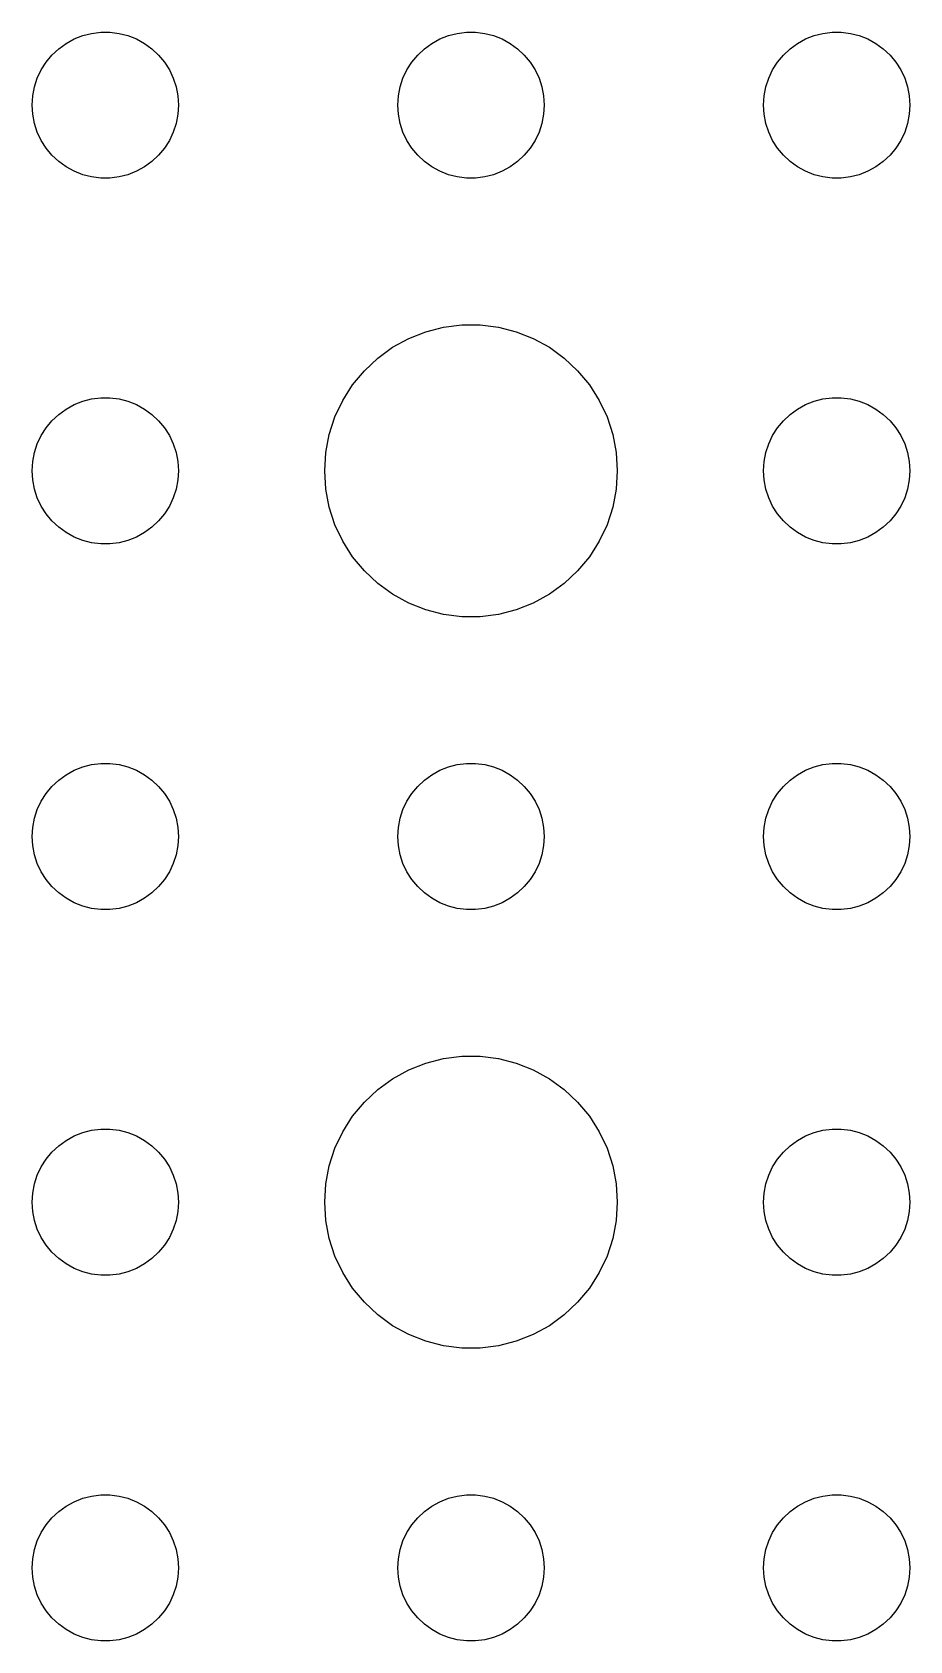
# Model space of a CAD drawing. Header units: metres. Extents: x -150 to 150, y -149 to 149.
# Drawn here: x -61.5 to -43.5, y 73.5 to 106.5 of the extents above; entities that cross this region are included whole.
import ezdxf

# ---------------------------------------------------------------- set-up
doc = ezdxf.new("R2010")
doc.units = ezdxf.units.M

msp = doc.modelspace()

# ---------------------------------------------------------------- linework, layer by layer
for p, q in [((-60.9561, 106.156), (-60.8037, 106.266)), ((-60.8037, 106.266), (-60.6387, 106.357)), ((-60.6387, 106.357), (-60.4635, 106.427)), ((-60.4635, 106.427), (-60.2811, 106.473)), ((-60.2811, 106.473), (-60.0942, 106.497)), ((-60.0942, 106.497), (-59.9058, 106.497)), ((-59.9058, 106.497), (-59.7189, 106.473)), ((-59.7189, 106.473), (-59.5365, 106.427)), ((-59.5365, 106.427), (-59.3613, 106.357)), ((-59.3613, 106.357), (-59.1963, 106.266)), ((-59.1963, 106.266), (-59.0439, 106.156)), ((-53.4561, 106.156), (-53.3037, 106.266)), ((-53.3037, 106.266), (-53.1387, 106.357)), ((-53.1387, 106.357), (-52.9635, 106.427)), ((-52.9635, 106.427), (-52.7811, 106.473)), ((-52.7811, 106.473), (-52.5942, 106.497)), ((-52.5942, 106.497), (-52.4058, 106.497)), ((-52.4058, 106.497), (-52.2189, 106.473)), ((-52.2189, 106.473), (-52.0365, 106.427)), ((-52.0365, 106.427), (-51.8613, 106.357)), ((-51.8613, 106.357), (-51.6963, 106.266)), ((-51.6963, 106.266), (-51.5439, 106.156)), ((-45.9561, 106.156), (-45.8037, 106.266)), ((-45.8037, 106.266), (-45.6387, 106.357)), ((-45.6387, 106.357), (-45.4635, 106.427)), ((-45.4635, 106.427), (-45.2811, 106.473)), ((-45.2811, 106.473), (-45.0942, 106.497)), ((-45.0942, 106.497), (-44.9058, 106.497)), ((-44.9058, 106.497), (-44.7189, 106.473)), ((-44.7189, 106.473), (-44.5365, 106.427)), ((-44.5365, 106.427), (-44.3613, 106.357)), ((-44.3613, 106.357), (-44.1963, 106.266)), ((-44.1963, 106.266), (-44.0439, 106.156)), ((-61.2135, 105.882), (-61.0934, 106.027)), ((-61.0934, 106.027), (-60.9561, 106.156)), ((-59.0439, 106.156), (-58.9065, 106.027)), ((-58.9065, 106.027), (-58.7865, 105.882)), ((-53.7135, 105.882), (-53.5934, 106.027)), ((-53.5934, 106.027), (-53.4561, 106.156)), ((-51.5439, 106.156), (-51.4065, 106.027)), ((-51.4065, 106.027), (-51.2865, 105.882)), ((-46.2135, 105.882), (-46.0934, 106.027)), ((-46.0934, 106.027), (-45.9561, 106.156)), ((-44.0439, 106.156), (-43.9065, 106.027)), ((-43.9065, 106.027), (-43.7865, 105.882)), ((-61.3947, 105.552), (-61.3145, 105.723)), ((-61.3145, 105.723), (-61.2135, 105.882)), ((-58.7865, 105.882), (-58.6855, 105.723)), ((-58.6855, 105.723), (-58.6053, 105.552)), ((-53.8947, 105.552), (-53.8145, 105.723)), ((-53.8145, 105.723), (-53.7135, 105.882)), ((-51.2865, 105.882), (-51.1855, 105.723)), ((-51.1855, 105.723), (-51.1053, 105.552)), ((-46.3947, 105.552), (-46.3145, 105.723)), ((-46.3145, 105.723), (-46.2135, 105.882)), ((-43.7865, 105.882), (-43.6855, 105.723)), ((-43.6855, 105.723), (-43.6053, 105.552)), ((-61.4882, 105.188), (-61.4529, 105.373)), ((-61.4529, 105.373), (-61.3947, 105.552)), ((-58.6053, 105.552), (-58.5471, 105.373)), ((-58.5471, 105.373), (-58.5118, 105.188)), ((-53.9882, 105.188), (-53.9529, 105.373)), ((-53.9529, 105.373), (-53.8947, 105.552)), ((-51.1053, 105.552), (-51.0471, 105.373)), ((-51.0471, 105.373), (-51.0118, 105.188)), ((-46.4882, 105.188), (-46.4529, 105.373)), ((-46.4529, 105.373), (-46.3947, 105.552)), ((-43.6053, 105.552), (-43.5471, 105.373)), ((-43.5471, 105.373), (-43.5118, 105.188)), ((-61.5, 105), (-61.4882, 105.188)), ((-61.4882, 104.812), (-61.5, 105)), ((-58.5118, 105.188), (-58.5, 105)), ((-58.5, 105), (-58.5118, 104.812)), ((-54, 105), (-53.9882, 105.188)), ((-53.9882, 104.812), (-54, 105)), ((-51.0118, 105.188), (-51, 105)), ((-51, 105), (-51.0118, 104.812)), ((-46.5, 105), (-46.4882, 105.188)), ((-46.4882, 104.812), (-46.5, 105)), ((-43.5118, 105.188), (-43.5, 105)), ((-43.5, 105), (-43.5118, 104.812)), ((-61.4529, 104.627), (-61.4882, 104.812)), ((-61.3947, 104.448), (-61.4529, 104.627)), ((-58.5471, 104.627), (-58.6053, 104.448)), ((-58.5118, 104.812), (-58.5471, 104.627)), ((-53.9529, 104.627), (-53.9882, 104.812)), ((-53.8947, 104.448), (-53.9529, 104.627)), ((-51.0471, 104.627), (-51.1053, 104.448)), ((-51.0118, 104.812), (-51.0471, 104.627)), ((-46.4529, 104.627), (-46.4882, 104.812)), ((-46.3947, 104.448), (-46.4529, 104.627)), ((-43.5471, 104.627), (-43.6053, 104.448)), ((-43.5118, 104.812), (-43.5471, 104.627)), ((-61.3145, 104.277), (-61.3947, 104.448)), ((-61.2135, 104.118), (-61.3145, 104.277)), ((-58.6855, 104.277), (-58.7865, 104.118)), ((-58.6053, 104.448), (-58.6855, 104.277)), ((-53.8145, 104.277), (-53.8947, 104.448)), ((-53.7135, 104.118), (-53.8145, 104.277)), ((-51.1855, 104.277), (-51.2865, 104.118)), ((-51.1053, 104.448), (-51.1855, 104.277)), ((-46.3145, 104.277), (-46.3947, 104.448)), ((-46.2135, 104.118), (-46.3145, 104.277)), ((-43.6855, 104.277), (-43.7865, 104.118)), ((-43.6053, 104.448), (-43.6855, 104.277)), ((-61.0934, 103.973), (-61.2135, 104.118)), ((-60.9561, 103.844), (-61.0934, 103.973)), ((-58.9065, 103.973), (-59.0439, 103.844)), ((-58.7865, 104.118), (-58.9065, 103.973)), ((-53.5934, 103.973), (-53.7135, 104.118)), ((-53.4561, 103.844), (-53.5934, 103.973)), ((-51.4065, 103.973), (-51.5439, 103.844)), ((-51.2865, 104.118), (-51.4065, 103.973)), ((-46.0934, 103.973), (-46.2135, 104.118)), ((-45.9561, 103.844), (-46.0934, 103.973)), ((-43.9065, 103.973), (-44.0439, 103.844)), ((-43.7865, 104.118), (-43.9065, 103.973)), ((-60.8037, 103.734), (-60.9561, 103.844)), ((-60.6387, 103.643), (-60.8037, 103.734)), ((-60.4635, 103.573), (-60.6387, 103.643)), ((-59.3613, 103.643), (-59.5365, 103.573)), ((-59.1963, 103.734), (-59.3613, 103.643)), ((-59.0439, 103.844), (-59.1963, 103.734)), ((-53.3037, 103.734), (-53.4561, 103.844)), ((-53.1387, 103.643), (-53.3037, 103.734)), ((-52.9635, 103.573), (-53.1387, 103.643)), ((-51.8613, 103.643), (-52.0365, 103.573)), ((-51.6963, 103.734), (-51.8613, 103.643)), ((-51.5439, 103.844), (-51.6963, 103.734)), ((-45.8037, 103.734), (-45.9561, 103.844)), ((-45.6387, 103.643), (-45.8037, 103.734)), ((-45.4635, 103.573), (-45.6387, 103.643)), ((-44.3613, 103.643), (-44.5365, 103.573)), ((-44.1963, 103.734), (-44.3613, 103.643)), ((-44.0439, 103.844), (-44.1963, 103.734)), ((-60.2811, 103.527), (-60.4635, 103.573)), ((-60.0942, 103.503), (-60.2811, 103.527)), ((-59.9058, 103.503), (-60.0942, 103.503)), ((-59.7189, 103.527), (-59.9058, 103.503)), ((-59.5365, 103.573), (-59.7189, 103.527)), ((-52.7811, 103.527), (-52.9635, 103.573)), ((-52.5942, 103.503), (-52.7811, 103.527)), ((-52.4058, 103.503), (-52.5942, 103.503)), ((-52.2189, 103.527), (-52.4058, 103.503)), ((-52.0365, 103.573), (-52.2189, 103.527)), ((-45.2811, 103.527), (-45.4635, 103.573)), ((-45.0942, 103.503), (-45.2811, 103.527)), ((-44.9058, 103.503), (-45.0942, 103.503)), ((-44.7189, 103.527), (-44.9058, 103.503)), ((-44.5365, 103.573), (-44.7189, 103.527)), ((-53.7773, 100.214), (-53.427, 100.353)), ((-53.427, 100.353), (-53.0621, 100.447)), ((-53.0621, 100.447), (-52.6884, 100.494)), ((-52.6884, 100.494), (-52.3116, 100.494)), ((-52.3116, 100.494), (-51.9379, 100.447)), ((-51.9379, 100.447), (-51.5729, 100.353)), ((-51.5729, 100.353), (-51.2227, 100.214)), ((-54.4123, 99.8115), (-54.1075, 100.033)), ((-54.1075, 100.033), (-53.7773, 100.214)), ((-51.2227, 100.214), (-50.8925, 100.033)), ((-50.8925, 100.033), (-50.5877, 99.8115)), ((-54.6869, 99.5536), (-54.4123, 99.8115)), ((-50.5877, 99.8115), (-50.3131, 99.5536)), ((-54.927, 99.2634), (-54.6869, 99.5536)), ((-50.3131, 99.5536), (-50.0729, 99.2634)), ((-60.2811, 98.9734), (-60.0942, 98.997)), ((-60.0942, 98.997), (-59.9058, 98.997)), ((-59.9058, 98.997), (-59.7189, 98.9734)), ((-55.1289, 98.9453), (-54.927, 99.2634)), ((-50.0729, 99.2634), (-49.8711, 98.9453)), ((-45.2811, 98.9734), (-45.0942, 98.997)), ((-45.0942, 98.997), (-44.9058, 98.997)), ((-44.9058, 98.997), (-44.7189, 98.9734)), ((-61.0934, 98.5268), (-60.9561, 98.6558)), ((-60.9561, 98.6558), (-60.8037, 98.7665)), ((-60.8037, 98.7665), (-60.6387, 98.8572)), ((-60.6387, 98.8572), (-60.4635, 98.9266)), ((-60.4635, 98.9266), (-60.2811, 98.9734)), ((-59.7189, 98.9734), (-59.5365, 98.9266)), ((-59.5365, 98.9266), (-59.3613, 98.8572)), ((-59.3613, 98.8572), (-59.1963, 98.7665)), ((-59.1963, 98.7665), (-59.0439, 98.6558)), ((-59.0439, 98.6558), (-58.9065, 98.5268)), ((-55.2893, 98.6044), (-55.1289, 98.9453)), ((-49.8711, 98.9453), (-49.7107, 98.6044)), ((-46.0934, 98.5268), (-45.9561, 98.6558)), ((-45.9561, 98.6558), (-45.8037, 98.7665)), ((-45.8037, 98.7665), (-45.6387, 98.8572)), ((-45.6387, 98.8572), (-45.4635, 98.9266)), ((-45.4635, 98.9266), (-45.2811, 98.9734)), ((-44.7189, 98.9734), (-44.5365, 98.9266)), ((-44.5365, 98.9266), (-44.3613, 98.8572)), ((-44.3613, 98.8572), (-44.1963, 98.7665)), ((-44.1963, 98.7665), (-44.0439, 98.6558)), ((-44.0439, 98.6558), (-43.9065, 98.5268)), ((-61.3145, 98.2226), (-61.2135, 98.3817)), ((-61.2135, 98.3817), (-61.0934, 98.5268)), ((-58.9065, 98.5268), (-58.7865, 98.3817)), ((-58.7865, 98.3817), (-58.6855, 98.2226)), ((-55.4057, 98.2461), (-55.2893, 98.6044)), ((-49.7107, 98.6044), (-49.5942, 98.2461)), ((-46.3145, 98.2226), (-46.2135, 98.3817)), ((-46.2135, 98.3817), (-46.0934, 98.5268)), ((-43.9065, 98.5268), (-43.7865, 98.3817)), ((-43.7865, 98.3817), (-43.6855, 98.2226)), ((-61.4529, 97.873), (-61.3947, 98.0522)), ((-61.3947, 98.0522), (-61.3145, 98.2226)), ((-58.6855, 98.2226), (-58.6053, 98.0522)), ((-58.6053, 98.0522), (-58.5471, 97.873)), ((-55.4763, 97.876), (-55.4057, 98.2461)), ((-49.5942, 98.2461), (-49.5237, 97.876)), ((-46.4529, 97.873), (-46.3947, 98.0522)), ((-46.3947, 98.0522), (-46.3145, 98.2226)), ((-43.6855, 98.2226), (-43.6053, 98.0522)), ((-43.6053, 98.0522), (-43.5471, 97.873)), ((-61.5, 97.5), (-61.4882, 97.688)), ((-61.4882, 97.688), (-61.4529, 97.873)), ((-58.5471, 97.873), (-58.5118, 97.688)), ((-58.5118, 97.688), (-58.5, 97.5)), ((-55.5, 97.5), (-55.4763, 97.876)), ((-49.5237, 97.876), (-49.5, 97.5)), ((-46.5, 97.5), (-46.4882, 97.688)), ((-46.4882, 97.688), (-46.4529, 97.873)), ((-43.5471, 97.873), (-43.5118, 97.688)), ((-43.5118, 97.688), (-43.5, 97.5)), ((-61.4882, 97.312), (-61.5, 97.5)), ((-58.5, 97.5), (-58.5118, 97.312)), ((-55.4763, 97.124), (-55.5, 97.5)), ((-49.5, 97.5), (-49.5237, 97.124)), ((-46.4882, 97.312), (-46.5, 97.5)), ((-43.5, 97.5), (-43.5118, 97.312)), ((-61.4529, 97.127), (-61.4882, 97.312)), ((-61.3947, 96.9478), (-61.4529, 97.127)), ((-58.5471, 97.127), (-58.6053, 96.9478)), ((-58.5118, 97.312), (-58.5471, 97.127)), ((-55.4057, 96.7539), (-55.4763, 97.124)), ((-49.5237, 97.124), (-49.5942, 96.7539)), ((-46.4529, 97.127), (-46.4882, 97.312)), ((-46.3947, 96.9478), (-46.4529, 97.127)), ((-43.5471, 97.127), (-43.6053, 96.9478)), ((-43.5118, 97.312), (-43.5471, 97.127)), ((-61.3145, 96.7774), (-61.3947, 96.9478)), ((-61.2135, 96.6183), (-61.3145, 96.7774)), ((-58.6855, 96.7774), (-58.7865, 96.6183)), ((-58.6053, 96.9478), (-58.6855, 96.7774)), ((-55.2893, 96.3956), (-55.4057, 96.7539)), ((-49.5942, 96.7539), (-49.7107, 96.3956)), ((-46.3145, 96.7774), (-46.3947, 96.9478)), ((-46.2135, 96.6183), (-46.3145, 96.7774)), ((-43.6855, 96.7774), (-43.7865, 96.6183)), ((-43.6053, 96.9478), (-43.6855, 96.7774)), ((-61.0934, 96.4732), (-61.2135, 96.6183)), ((-60.9561, 96.3442), (-61.0934, 96.4732)), ((-60.8037, 96.2335), (-60.9561, 96.3442)), ((-59.0439, 96.3442), (-59.1963, 96.2335)), ((-58.9065, 96.4732), (-59.0439, 96.3442)), ((-58.7865, 96.6183), (-58.9065, 96.4732)), ((-55.1289, 96.0547), (-55.2893, 96.3956)), ((-49.7107, 96.3956), (-49.8711, 96.0547)), ((-46.0934, 96.4732), (-46.2135, 96.6183)), ((-45.9561, 96.3442), (-46.0934, 96.4732)), ((-45.8037, 96.2335), (-45.9561, 96.3442)), ((-44.0439, 96.3442), (-44.1963, 96.2335)), ((-43.9065, 96.4732), (-44.0439, 96.3442)), ((-43.7865, 96.6183), (-43.9065, 96.4732)), ((-60.6387, 96.1428), (-60.8037, 96.2335)), ((-60.4635, 96.0734), (-60.6387, 96.1428)), ((-60.2811, 96.0266), (-60.4635, 96.0734)), ((-60.0942, 96.003), (-60.2811, 96.0266)), ((-59.7189, 96.0266), (-59.9058, 96.003)), ((-59.5365, 96.0734), (-59.7189, 96.0266)), ((-59.3613, 96.1428), (-59.5365, 96.0734)), ((-59.1963, 96.2335), (-59.3613, 96.1428)), ((-54.927, 95.7366), (-55.1289, 96.0547)), ((-49.8711, 96.0547), (-50.0729, 95.7366)), ((-45.6387, 96.1428), (-45.8037, 96.2335)), ((-45.4635, 96.0734), (-45.6387, 96.1428)), ((-45.2811, 96.0266), (-45.4635, 96.0734)), ((-45.0942, 96.003), (-45.2811, 96.0266)), ((-44.7189, 96.0266), (-44.9058, 96.003)), ((-44.5365, 96.0734), (-44.7189, 96.0266)), ((-44.3613, 96.1428), (-44.5365, 96.0734)), ((-44.1963, 96.2335), (-44.3613, 96.1428)), ((-59.9058, 96.003), (-60.0942, 96.003)), ((-54.6869, 95.4464), (-54.927, 95.7366)), ((-50.0729, 95.7366), (-50.3131, 95.4464)), ((-44.9058, 96.003), (-45.0942, 96.003)), ((-54.4123, 95.1885), (-54.6869, 95.4464)), ((-50.3131, 95.4464), (-50.5877, 95.1885)), ((-54.1075, 94.967), (-54.4123, 95.1885)), ((-50.5877, 95.1885), (-50.8925, 94.967)), ((-53.7773, 94.7855), (-54.1075, 94.967)), ((-53.427, 94.6468), (-53.7773, 94.7855)), ((-51.2227, 94.7855), (-51.5729, 94.6468)), ((-50.8925, 94.967), (-51.2227, 94.7855)), ((-53.0621, 94.5531), (-53.427, 94.6468)), ((-52.6884, 94.5059), (-53.0621, 94.5531)), ((-52.3116, 94.5059), (-52.6884, 94.5059)), ((-51.9379, 94.5531), (-52.3116, 94.5059)), ((-51.5729, 94.6468), (-51.9379, 94.5531)), ((-60.6387, 91.3572), (-60.4635, 91.4266)), ((-60.4635, 91.4266), (-60.2811, 91.4734)), ((-60.2811, 91.4734), (-60.0942, 91.497)), ((-60.0942, 91.497), (-59.9058, 91.497)), ((-59.9058, 91.497), (-59.7189, 91.4734)), ((-59.7189, 91.4734), (-59.5365, 91.4266)), ((-59.5365, 91.4266), (-59.3613, 91.3572)), ((-53.1387, 91.3572), (-52.9635, 91.4266)), ((-52.9635, 91.4266), (-52.7811, 91.4734)), ((-52.7811, 91.4734), (-52.5942, 91.497)), ((-52.5942, 91.497), (-52.4058, 91.497)), ((-52.4058, 91.497), (-52.2189, 91.4734)), ((-52.2189, 91.4734), (-52.0365, 91.4266)), ((-52.0365, 91.4266), (-51.8613, 91.3572)), ((-45.6387, 91.3572), (-45.4635, 91.4266)), ((-45.4635, 91.4266), (-45.2811, 91.4734)), ((-45.2811, 91.4734), (-45.0942, 91.497)), ((-45.0942, 91.497), (-44.9058, 91.497)), ((-44.9058, 91.497), (-44.7189, 91.4734)), ((-44.7189, 91.4734), (-44.5365, 91.4266)), ((-44.5365, 91.4266), (-44.3613, 91.3572)), ((-61.0934, 91.0268), (-60.9561, 91.1558)), ((-60.9561, 91.1558), (-60.8037, 91.2665)), ((-60.8037, 91.2665), (-60.6387, 91.3572)), ((-59.3613, 91.3572), (-59.1963, 91.2665)), ((-59.1963, 91.2665), (-59.0439, 91.1558)), ((-59.0439, 91.1558), (-58.9065, 91.0268)), ((-53.5934, 91.0268), (-53.4561, 91.1558)), ((-53.4561, 91.1558), (-53.3037, 91.2665)), ((-53.3037, 91.2665), (-53.1387, 91.3572)), ((-51.8613, 91.3572), (-51.6963, 91.2665)), ((-51.6963, 91.2665), (-51.5439, 91.1558)), ((-51.5439, 91.1558), (-51.4065, 91.0268)), ((-46.0934, 91.0268), (-45.9561, 91.1558)), ((-45.9561, 91.1558), (-45.8037, 91.2665)), ((-45.8037, 91.2665), (-45.6387, 91.3572)), ((-44.3613, 91.3572), (-44.1963, 91.2665)), ((-44.1963, 91.2665), (-44.0439, 91.1558)), ((-44.0439, 91.1558), (-43.9065, 91.0268)), ((-61.3145, 90.7226), (-61.2135, 90.8817)), ((-61.2135, 90.8817), (-61.0934, 91.0268)), ((-58.9065, 91.0268), (-58.7865, 90.8817)), ((-58.7865, 90.8817), (-58.6855, 90.7226)), ((-53.8145, 90.7226), (-53.7135, 90.8817)), ((-53.7135, 90.8817), (-53.5934, 91.0268)), ((-51.4065, 91.0268), (-51.2865, 90.8817)), ((-51.2865, 90.8817), (-51.1855, 90.7226)), ((-46.3145, 90.7226), (-46.2135, 90.8817)), ((-46.2135, 90.8817), (-46.0934, 91.0268)), ((-43.9065, 91.0268), (-43.7865, 90.8817)), ((-43.7865, 90.8817), (-43.6855, 90.7226)), ((-61.4529, 90.373), (-61.3947, 90.5522)), ((-61.3947, 90.5522), (-61.3145, 90.7226)), ((-58.6855, 90.7226), (-58.6053, 90.5522)), ((-58.6053, 90.5522), (-58.5471, 90.373)), ((-53.9529, 90.373), (-53.8947, 90.5522)), ((-53.8947, 90.5522), (-53.8145, 90.7226)), ((-51.1855, 90.7226), (-51.1053, 90.5522)), ((-51.1053, 90.5522), (-51.0471, 90.373)), ((-46.4529, 90.373), (-46.3947, 90.5522)), ((-46.3947, 90.5522), (-46.3145, 90.7226)), ((-43.6855, 90.7226), (-43.6053, 90.5522)), ((-43.6053, 90.5522), (-43.5471, 90.373)), ((-61.5, 90), (-61.4882, 90.188)), ((-61.4882, 90.188), (-61.4529, 90.373)), ((-58.5471, 90.373), (-58.5118, 90.188)), ((-58.5118, 90.188), (-58.5, 90)), ((-54, 90), (-53.9882, 90.188)), ((-53.9882, 90.188), (-53.9529, 90.373)), ((-51.0471, 90.373), (-51.0118, 90.188)), ((-51.0118, 90.188), (-51, 90)), ((-46.5, 90), (-46.4882, 90.188)), ((-46.4882, 90.188), (-46.4529, 90.373)), ((-43.5471, 90.373), (-43.5118, 90.188)), ((-43.5118, 90.188), (-43.5, 90)), ((-61.4882, 89.812), (-61.5, 90)), ((-61.4529, 89.627), (-61.4882, 89.812)), ((-58.5118, 89.812), (-58.5471, 89.627)), ((-58.5, 90), (-58.5118, 89.812)), ((-53.9882, 89.812), (-54, 90)), ((-53.9529, 89.627), (-53.9882, 89.812)), ((-51.0118, 89.812), (-51.0471, 89.627)), ((-51, 90), (-51.0118, 89.812)), ((-46.4882, 89.812), (-46.5, 90)), ((-46.4529, 89.627), (-46.4882, 89.812)), ((-43.5118, 89.812), (-43.5471, 89.627)), ((-43.5, 90), (-43.5118, 89.812)), ((-61.3947, 89.4478), (-61.4529, 89.627)), ((-61.3145, 89.2774), (-61.3947, 89.4478)), ((-58.6053, 89.4478), (-58.6855, 89.2774)), ((-58.5471, 89.627), (-58.6053, 89.4478)), ((-53.8947, 89.4478), (-53.9529, 89.627)), ((-53.8145, 89.2774), (-53.8947, 89.4478)), ((-51.1053, 89.4478), (-51.1855, 89.2774)), ((-51.0471, 89.627), (-51.1053, 89.4478)), ((-46.3947, 89.4478), (-46.4529, 89.627)), ((-46.3145, 89.2774), (-46.3947, 89.4478)), ((-43.6053, 89.4478), (-43.6855, 89.2774)), ((-43.5471, 89.627), (-43.6053, 89.4478)), ((-61.2135, 89.1183), (-61.3145, 89.2774)), ((-61.0934, 88.9732), (-61.2135, 89.1183)), ((-58.7865, 89.1183), (-58.9065, 88.9732)), ((-58.6855, 89.2774), (-58.7865, 89.1183)), ((-53.7135, 89.1183), (-53.8145, 89.2774)), ((-53.5934, 88.9732), (-53.7135, 89.1183)), ((-51.2865, 89.1183), (-51.4065, 88.9732)), ((-51.1855, 89.2774), (-51.2865, 89.1183)), ((-46.2135, 89.1183), (-46.3145, 89.2774)), ((-46.0934, 88.9732), (-46.2135, 89.1183)), ((-43.7865, 89.1183), (-43.9065, 88.9732)), ((-43.6855, 89.2774), (-43.7865, 89.1183)), ((-60.9561, 88.8442), (-61.0934, 88.9732)), ((-60.8037, 88.7335), (-60.9561, 88.8442)), ((-59.0439, 88.8442), (-59.1963, 88.7335)), ((-58.9065, 88.9732), (-59.0439, 88.8442)), ((-53.4561, 88.8442), (-53.5934, 88.9732)), ((-53.3037, 88.7335), (-53.4561, 88.8442)), ((-51.5439, 88.8442), (-51.6963, 88.7335)), ((-51.4065, 88.9732), (-51.5439, 88.8442)), ((-45.9561, 88.8442), (-46.0934, 88.9732)), ((-45.8037, 88.7335), (-45.9561, 88.8442)), ((-44.0439, 88.8442), (-44.1963, 88.7335)), ((-43.9065, 88.9732), (-44.0439, 88.8442)), ((-60.6387, 88.6428), (-60.8037, 88.7335)), ((-60.4635, 88.5734), (-60.6387, 88.6428)), ((-60.2811, 88.5266), (-60.4635, 88.5734)), ((-60.0942, 88.503), (-60.2811, 88.5266)), ((-59.9058, 88.503), (-60.0942, 88.503)), ((-59.7189, 88.5266), (-59.9058, 88.503)), ((-59.5365, 88.5734), (-59.7189, 88.5266)), ((-59.3613, 88.6428), (-59.5365, 88.5734)), ((-59.1963, 88.7335), (-59.3613, 88.6428)), ((-53.1387, 88.6428), (-53.3037, 88.7335)), ((-52.9635, 88.5734), (-53.1387, 88.6428)), ((-52.7811, 88.5266), (-52.9635, 88.5734)), ((-52.5942, 88.503), (-52.7811, 88.5266)), ((-52.4058, 88.503), (-52.5942, 88.503)), ((-52.2189, 88.5266), (-52.4058, 88.503)), ((-52.0365, 88.5734), (-52.2189, 88.5266)), ((-51.8613, 88.6428), (-52.0365, 88.5734)), ((-51.6963, 88.7335), (-51.8613, 88.6428)), ((-45.6387, 88.6428), (-45.8037, 88.7335)), ((-45.4635, 88.5734), (-45.6387, 88.6428)), ((-45.2811, 88.5266), (-45.4635, 88.5734)), ((-45.0942, 88.503), (-45.2811, 88.5266)), ((-44.9058, 88.503), (-45.0942, 88.503)), ((-44.7189, 88.5266), (-44.9058, 88.503)), ((-44.5365, 88.5734), (-44.7189, 88.5266)), ((-44.3613, 88.6428), (-44.5365, 88.5734)), ((-44.1963, 88.7335), (-44.3613, 88.6428)), ((-53.0621, 85.4469), (-52.6884, 85.4941)), ((-52.6884, 85.4941), (-52.3116, 85.4941)), ((-52.3116, 85.4941), (-51.9379, 85.4469)), ((-54.1075, 85.033), (-53.7773, 85.2145)), ((-53.7773, 85.2145), (-53.427, 85.3532)), ((-53.427, 85.3532), (-53.0621, 85.4469)), ((-51.9379, 85.4469), (-51.5729, 85.3532)), ((-51.5729, 85.3532), (-51.2227, 85.2145)), ((-51.2227, 85.2145), (-50.8925, 85.033)), ((-54.6869, 84.5536), (-54.4123, 84.8115)), ((-54.4123, 84.8115), (-54.1075, 85.033)), ((-50.8925, 85.033), (-50.5877, 84.8115)), ((-50.5877, 84.8115), (-50.3131, 84.5536)), ((-54.927, 84.2634), (-54.6869, 84.5536)), ((-50.3131, 84.5536), (-50.0729, 84.2634)), ((-55.1289, 83.9453), (-54.927, 84.2634)), ((-50.0729, 84.2634), (-49.8711, 83.9453)), ((-60.8037, 83.7665), (-60.6387, 83.8572)), ((-60.6387, 83.8572), (-60.4635, 83.9266)), ((-60.4635, 83.9266), (-60.2811, 83.9734)), ((-60.2811, 83.9734), (-60.0942, 83.997)), ((-60.0942, 83.997), (-59.9058, 83.997)), ((-59.9058, 83.997), (-59.7189, 83.9734)), ((-59.7189, 83.9734), (-59.5365, 83.9266)), ((-59.5365, 83.9266), (-59.3613, 83.8572)), ((-59.3613, 83.8572), (-59.1963, 83.7665)), ((-55.2893, 83.6044), (-55.1289, 83.9453)), ((-49.8711, 83.9453), (-49.7107, 83.6044)), ((-45.8037, 83.7665), (-45.6387, 83.8572)), ((-45.6387, 83.8572), (-45.4635, 83.9266)), ((-45.4635, 83.9266), (-45.2811, 83.9734)), ((-45.2811, 83.9734), (-45.0942, 83.997)), ((-45.0942, 83.997), (-44.9058, 83.997)), ((-44.9058, 83.997), (-44.7189, 83.9734)), ((-44.7189, 83.9734), (-44.5365, 83.9266)), ((-44.5365, 83.9266), (-44.3613, 83.8572)), ((-44.3613, 83.8572), (-44.1963, 83.7665)), ((-61.2135, 83.3817), (-61.0934, 83.5268)), ((-61.0934, 83.5268), (-60.9561, 83.6558)), ((-60.9561, 83.6558), (-60.8037, 83.7665)), ((-59.1963, 83.7665), (-59.0439, 83.6558)), ((-59.0439, 83.6558), (-58.9065, 83.5268)), ((-58.9065, 83.5268), (-58.7865, 83.3817)), ((-55.4057, 83.2461), (-55.2893, 83.6044)), ((-49.7107, 83.6044), (-49.5942, 83.2461)), ((-46.2135, 83.3817), (-46.0934, 83.5268)), ((-46.0934, 83.5268), (-45.9561, 83.6558)), ((-45.9561, 83.6558), (-45.8037, 83.7665)), ((-44.1963, 83.7665), (-44.0439, 83.6558)), ((-44.0439, 83.6558), (-43.9065, 83.5268)), ((-43.9065, 83.5268), (-43.7865, 83.3817)), ((-61.3947, 83.0522), (-61.3145, 83.2226)), ((-61.3145, 83.2226), (-61.2135, 83.3817)), ((-58.7865, 83.3817), (-58.6855, 83.2226)), ((-58.6855, 83.2226), (-58.6053, 83.0522)), ((-55.4763, 82.876), (-55.4057, 83.2461)), ((-49.5942, 83.2461), (-49.5237, 82.876)), ((-46.3947, 83.0522), (-46.3145, 83.2226)), ((-46.3145, 83.2226), (-46.2135, 83.3817)), ((-43.7865, 83.3817), (-43.6855, 83.2226)), ((-43.6855, 83.2226), (-43.6053, 83.0522)), ((-61.4882, 82.688), (-61.4529, 82.873)), ((-61.4529, 82.873), (-61.3947, 83.0522)), ((-58.6053, 83.0522), (-58.5471, 82.873)), ((-58.5471, 82.873), (-58.5118, 82.688)), ((-55.5, 82.5), (-55.4763, 82.876)), ((-49.5237, 82.876), (-49.5, 82.5)), ((-46.4882, 82.688), (-46.4529, 82.873)), ((-46.4529, 82.873), (-46.3947, 83.0522)), ((-43.6053, 83.0522), (-43.5471, 82.873)), ((-43.5471, 82.873), (-43.5118, 82.688)), ((-61.5, 82.5), (-61.4882, 82.688)), ((-61.4882, 82.312), (-61.5, 82.5)), ((-58.5118, 82.688), (-58.5, 82.5)), ((-58.5, 82.5), (-58.5118, 82.312)), ((-55.4763, 82.124), (-55.5, 82.5)), ((-49.5, 82.5), (-49.5237, 82.124)), ((-46.5, 82.5), (-46.4882, 82.688)), ((-46.4882, 82.312), (-46.5, 82.5)), ((-43.5118, 82.688), (-43.5, 82.5)), ((-43.5, 82.5), (-43.5118, 82.312)), ((-61.4529, 82.127), (-61.4882, 82.312)), ((-58.5118, 82.312), (-58.5471, 82.127)), ((-46.4529, 82.127), (-46.4882, 82.312)), ((-43.5118, 82.312), (-43.5471, 82.127)), ((-61.3947, 81.9478), (-61.4529, 82.127)), ((-61.3145, 81.7774), (-61.3947, 81.9478)), ((-58.6053, 81.9478), (-58.6855, 81.7774)), ((-58.5471, 82.127), (-58.6053, 81.9478)), ((-55.4057, 81.7539), (-55.4763, 82.124)), ((-49.5237, 82.124), (-49.5942, 81.7539)), ((-46.3947, 81.9478), (-46.4529, 82.127)), ((-46.3145, 81.7774), (-46.3947, 81.9478)), ((-43.6053, 81.9478), (-43.6855, 81.7774)), ((-43.5471, 82.127), (-43.6053, 81.9478)), ((-61.2135, 81.6183), (-61.3145, 81.7774)), ((-61.0934, 81.4732), (-61.2135, 81.6183)), ((-58.7865, 81.6183), (-58.9065, 81.4732)), ((-58.6855, 81.7774), (-58.7865, 81.6183)), ((-55.2893, 81.3956), (-55.4057, 81.7539)), ((-49.5942, 81.7539), (-49.7107, 81.3956)), ((-46.2135, 81.6183), (-46.3145, 81.7774)), ((-46.0934, 81.4732), (-46.2135, 81.6183)), ((-43.7865, 81.6183), (-43.9065, 81.4732)), ((-43.6855, 81.7774), (-43.7865, 81.6183)), ((-60.9561, 81.3442), (-61.0934, 81.4732)), ((-60.8037, 81.2335), (-60.9561, 81.3442)), ((-60.6387, 81.1428), (-60.8037, 81.2335)), ((-59.1963, 81.2335), (-59.3613, 81.1428)), ((-59.0439, 81.3442), (-59.1963, 81.2335)), ((-58.9065, 81.4732), (-59.0439, 81.3442)), ((-55.1289, 81.0547), (-55.2893, 81.3956)), ((-49.7107, 81.3956), (-49.8711, 81.0547)), ((-45.9561, 81.3442), (-46.0934, 81.4732)), ((-45.8037, 81.2335), (-45.9561, 81.3442)), ((-45.6387, 81.1428), (-45.8037, 81.2335)), ((-44.1963, 81.2335), (-44.3613, 81.1428)), ((-44.0439, 81.3442), (-44.1963, 81.2335)), ((-43.9065, 81.4732), (-44.0439, 81.3442)), ((-60.4635, 81.0734), (-60.6387, 81.1428)), ((-60.2811, 81.0266), (-60.4635, 81.0734)), ((-60.0942, 81.003), (-60.2811, 81.0266)), ((-59.9058, 81.003), (-60.0942, 81.003)), ((-59.7189, 81.0266), (-59.9058, 81.003)), ((-59.5365, 81.0734), (-59.7189, 81.0266)), ((-59.3613, 81.1428), (-59.5365, 81.0734)), ((-54.927, 80.7366), (-55.1289, 81.0547)), ((-49.8711, 81.0547), (-50.0729, 80.7366)), ((-45.4635, 81.0734), (-45.6387, 81.1428)), ((-45.2811, 81.0266), (-45.4635, 81.0734)), ((-45.0942, 81.003), (-45.2811, 81.0266)), ((-44.9058, 81.003), (-45.0942, 81.003)), ((-44.7189, 81.0266), (-44.9058, 81.003)), ((-44.5365, 81.0734), (-44.7189, 81.0266)), ((-44.3613, 81.1428), (-44.5365, 81.0734)), ((-54.6869, 80.4464), (-54.927, 80.7366)), ((-50.0729, 80.7366), (-50.3131, 80.4464)), ((-54.4123, 80.1885), (-54.6869, 80.4464)), ((-54.1075, 79.967), (-54.4123, 80.1885)), ((-50.5877, 80.1885), (-50.8925, 79.967)), ((-50.3131, 80.4464), (-50.5877, 80.1885)), ((-53.7773, 79.7855), (-54.1075, 79.967)), ((-50.8925, 79.967), (-51.2227, 79.7855)), ((-53.427, 79.6468), (-53.7773, 79.7855)), ((-53.0621, 79.5531), (-53.427, 79.6468)), ((-52.6884, 79.5059), (-53.0621, 79.5531)), ((-51.9379, 79.5531), (-52.3116, 79.5059)), ((-51.5729, 79.6468), (-51.9379, 79.5531)), ((-51.2227, 79.7855), (-51.5729, 79.6468)), ((-52.3116, 79.5059), (-52.6884, 79.5059)), ((-60.9561, 76.1558), (-60.8037, 76.2665)), ((-60.8037, 76.2665), (-60.6387, 76.3572)), ((-60.6387, 76.3572), (-60.4635, 76.4266)), ((-60.4635, 76.4266), (-60.2811, 76.4734)), ((-60.2811, 76.4734), (-60.0942, 76.497)), ((-60.0942, 76.497), (-59.9058, 76.497)), ((-59.9058, 76.497), (-59.7189, 76.4734)), ((-59.7189, 76.4734), (-59.5365, 76.4266)), ((-59.5365, 76.4266), (-59.3613, 76.3572)), ((-59.3613, 76.3572), (-59.1963, 76.2665)), ((-59.1963, 76.2665), (-59.0439, 76.1558)), ((-53.4561, 76.1558), (-53.3037, 76.2665)), ((-53.3037, 76.2665), (-53.1387, 76.3572)), ((-53.1387, 76.3572), (-52.9635, 76.4266)), ((-52.9635, 76.4266), (-52.7811, 76.4734)), ((-52.7811, 76.4734), (-52.5942, 76.497)), ((-52.5942, 76.497), (-52.4058, 76.497)), ((-52.4058, 76.497), (-52.2189, 76.4734)), ((-52.2189, 76.4734), (-52.0365, 76.4266)), ((-52.0365, 76.4266), (-51.8613, 76.3572)), ((-51.8613, 76.3572), (-51.6963, 76.2665)), ((-51.6963, 76.2665), (-51.5439, 76.1558)), ((-45.9561, 76.1558), (-45.8037, 76.2665)), ((-45.8037, 76.2665), (-45.6387, 76.3572)), ((-45.6387, 76.3572), (-45.4635, 76.4266)), ((-45.4635, 76.4266), (-45.2811, 76.4734)), ((-45.2811, 76.4734), (-45.0942, 76.497)), ((-45.0942, 76.497), (-44.9058, 76.497)), ((-44.9058, 76.497), (-44.7189, 76.4734)), ((-44.7189, 76.4734), (-44.5365, 76.4266)), ((-44.5365, 76.4266), (-44.3613, 76.3572)), ((-44.3613, 76.3572), (-44.1963, 76.2665)), ((-44.1963, 76.2665), (-44.0439, 76.1558)), ((-61.2135, 75.8817), (-61.0934, 76.0268)), ((-61.0934, 76.0268), (-60.9561, 76.1558)), ((-59.0439, 76.1558), (-58.9065, 76.0268)), ((-58.9065, 76.0268), (-58.7865, 75.8817)), ((-53.7135, 75.8817), (-53.5934, 76.0268)), ((-53.5934, 76.0268), (-53.4561, 76.1558)), ((-51.5439, 76.1558), (-51.4065, 76.0268)), ((-51.4065, 76.0268), (-51.2865, 75.8817)), ((-46.2135, 75.8817), (-46.0934, 76.0268)), ((-46.0934, 76.0268), (-45.9561, 76.1558)), ((-44.0439, 76.1558), (-43.9065, 76.0268)), ((-43.9065, 76.0268), (-43.7865, 75.8817)), ((-61.3947, 75.5522), (-61.3145, 75.7226)), ((-61.3145, 75.7226), (-61.2135, 75.8817)), ((-58.7865, 75.8817), (-58.6855, 75.7226)), ((-58.6855, 75.7226), (-58.6053, 75.5522)), ((-53.8947, 75.5522), (-53.8145, 75.7226)), ((-53.8145, 75.7226), (-53.7135, 75.8817)), ((-51.2865, 75.8817), (-51.1855, 75.7226)), ((-51.1855, 75.7226), (-51.1053, 75.5522)), ((-46.3947, 75.5522), (-46.3145, 75.7226)), ((-46.3145, 75.7226), (-46.2135, 75.8817)), ((-43.7865, 75.8817), (-43.6855, 75.7226)), ((-43.6855, 75.7226), (-43.6053, 75.5522)), ((-61.4882, 75.188), (-61.4529, 75.373)), ((-61.4529, 75.373), (-61.3947, 75.5522)), ((-58.6053, 75.5522), (-58.5471, 75.373)), ((-58.5471, 75.373), (-58.5118, 75.188)), ((-53.9882, 75.188), (-53.9529, 75.373)), ((-53.9529, 75.373), (-53.8947, 75.5522)), ((-51.1053, 75.5522), (-51.0471, 75.373)), ((-51.0471, 75.373), (-51.0118, 75.188)), ((-46.4882, 75.188), (-46.4529, 75.373)), ((-46.4529, 75.373), (-46.3947, 75.5522)), ((-43.6053, 75.5522), (-43.5471, 75.373)), ((-43.5471, 75.373), (-43.5118, 75.188)), ((-61.5, 75), (-61.4882, 75.188)), ((-61.4882, 74.812), (-61.5, 75)), ((-58.5118, 75.188), (-58.5, 75)), ((-58.5, 75), (-58.5118, 74.812)), ((-54, 75), (-53.9882, 75.188)), ((-53.9882, 74.812), (-54, 75)), ((-51.0118, 75.188), (-51, 75)), ((-51, 75), (-51.0118, 74.812)), ((-46.5, 75), (-46.4882, 75.188)), ((-46.4882, 74.812), (-46.5, 75)), ((-43.5118, 75.188), (-43.5, 75)), ((-43.5, 75), (-43.5118, 74.812)), ((-61.4529, 74.627), (-61.4882, 74.812)), ((-61.3947, 74.4478), (-61.4529, 74.627)), ((-58.5471, 74.627), (-58.6053, 74.4478)), ((-58.5118, 74.812), (-58.5471, 74.627)), ((-53.9529, 74.627), (-53.9882, 74.812)), ((-53.8947, 74.4478), (-53.9529, 74.627)), ((-51.0471, 74.627), (-51.1053, 74.4478)), ((-51.0118, 74.812), (-51.0471, 74.627)), ((-46.4529, 74.627), (-46.4882, 74.812)), ((-46.3947, 74.4478), (-46.4529, 74.627)), ((-43.5471, 74.627), (-43.6053, 74.4478)), ((-43.5118, 74.812), (-43.5471, 74.627)), ((-61.3145, 74.2774), (-61.3947, 74.4478)), ((-61.2135, 74.1183), (-61.3145, 74.2774)), ((-58.6855, 74.2774), (-58.7865, 74.1183)), ((-58.6053, 74.4478), (-58.6855, 74.2774)), ((-53.8145, 74.2774), (-53.8947, 74.4478)), ((-53.7135, 74.1183), (-53.8145, 74.2774)), ((-51.1855, 74.2774), (-51.2865, 74.1183)), ((-51.1053, 74.4478), (-51.1855, 74.2774)), ((-46.3145, 74.2774), (-46.3947, 74.4478)), ((-46.2135, 74.1183), (-46.3145, 74.2774)), ((-43.6855, 74.2774), (-43.7865, 74.1183)), ((-43.6053, 74.4478), (-43.6855, 74.2774)), ((-61.0934, 73.9732), (-61.2135, 74.1183)), ((-60.9561, 73.8442), (-61.0934, 73.9732)), ((-58.9065, 73.9732), (-59.0439, 73.8442)), ((-58.7865, 74.1183), (-58.9065, 73.9732)), ((-53.5934, 73.9732), (-53.7135, 74.1183)), ((-53.4561, 73.8442), (-53.5934, 73.9732)), ((-51.4065, 73.9732), (-51.5439, 73.8442)), ((-51.2865, 74.1183), (-51.4065, 73.9732)), ((-46.0934, 73.9732), (-46.2135, 74.1183)), ((-45.9561, 73.8442), (-46.0934, 73.9732)), ((-43.9065, 73.9732), (-44.0439, 73.8442)), ((-43.7865, 74.1183), (-43.9065, 73.9732)), ((-60.8037, 73.7335), (-60.9561, 73.8442)), ((-60.6387, 73.6428), (-60.8037, 73.7335)), ((-60.4635, 73.5734), (-60.6387, 73.6428)), ((-59.3613, 73.6428), (-59.5365, 73.5734)), ((-59.1963, 73.7335), (-59.3613, 73.6428)), ((-59.0439, 73.8442), (-59.1963, 73.7335)), ((-53.3037, 73.7335), (-53.4561, 73.8442)), ((-53.1387, 73.6428), (-53.3037, 73.7335)), ((-52.9635, 73.5734), (-53.1387, 73.6428)), ((-51.8613, 73.6428), (-52.0365, 73.5734)), ((-51.6963, 73.7335), (-51.8613, 73.6428)), ((-51.5439, 73.8442), (-51.6963, 73.7335)), ((-45.8037, 73.7335), (-45.9561, 73.8442)), ((-45.6387, 73.6428), (-45.8037, 73.7335)), ((-45.4635, 73.5734), (-45.6387, 73.6428)), ((-44.3613, 73.6428), (-44.5365, 73.5734)), ((-44.1963, 73.7335), (-44.3613, 73.6428)), ((-44.0439, 73.8442), (-44.1963, 73.7335)), ((-60.2811, 73.5266), (-60.4635, 73.5734)), ((-60.0942, 73.503), (-60.2811, 73.5266)), ((-59.9058, 73.503), (-60.0942, 73.503)), ((-59.7189, 73.5266), (-59.9058, 73.503)), ((-59.5365, 73.5734), (-59.7189, 73.5266)), ((-52.7811, 73.5266), (-52.9635, 73.5734)), ((-52.5942, 73.503), (-52.7811, 73.5266)), ((-52.4058, 73.503), (-52.5942, 73.503)), ((-52.2189, 73.5266), (-52.4058, 73.503)), ((-52.0365, 73.5734), (-52.2189, 73.5266)), ((-45.2811, 73.5266), (-45.4635, 73.5734)), ((-45.0942, 73.503), (-45.2811, 73.5266)), ((-44.9058, 73.503), (-45.0942, 73.503)), ((-44.7189, 73.5266), (-44.9058, 73.503)), ((-44.5365, 73.5734), (-44.7189, 73.5266))]:
    msp.add_line(p, q)

doc.saveas('drawing.dxf')
